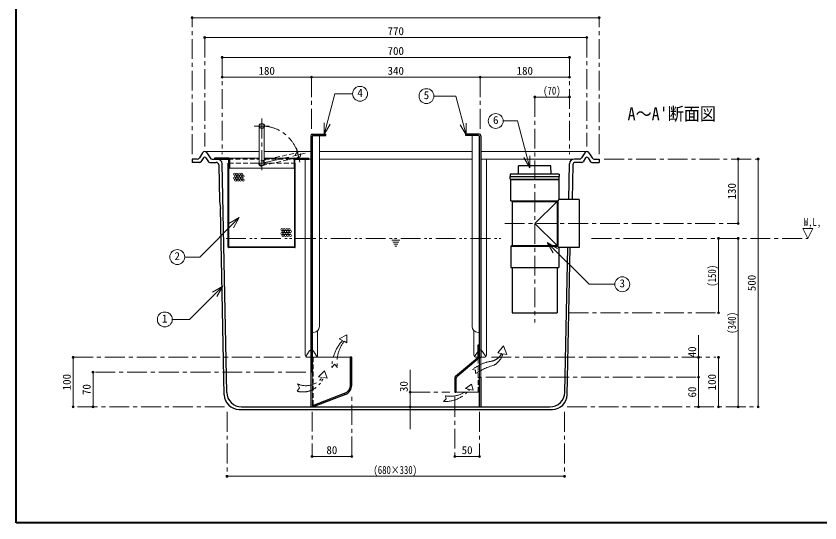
# Model space of a CAD drawing. Units: millimetres at full size, sheet at 1:8. Extents: x -1698 to 1542, y -1117 to 1131.
# Drawn here: x -1698 to -79, y -1117 to -94 of the extents above; entities that cross this region are included whole.
import ezdxf
from ezdxf.enums import TextEntityAlignment as Align

# ---------------------------------------------------------------- set-up
doc = ezdxf.new("R2010")
doc.units = ezdxf.units.MM
doc.header["$LTSCALE"] = 8
doc.header["$PDMODE"] = 32
doc.header["$PDSIZE"] = 4
for name, pattern in [('CHAIN1', [8, 5, -1, 1, -1]), ('DASHED1', [1.8, 1.2, -0.6]), ('DOUBLE_CHAIN1', [8.8, 5, -1, 0.6, -0.6, 0.6, -1])]:
    doc.linetypes.add(name, pattern=pattern)
doc.layers.add('0-0_ﾚｲﾔ1', color=4, linetype='Continuous', lineweight=9)
doc.styles.add('ＭＳ ゴシック', font='')
doc.styles.get('ＭＳ ゴシック').set_extended_font_data('MS Gothic')

msp = doc.modelspace()

# ---------------------------------------------------------------- linework, layer by layer
at = {"layer": '0-0_ﾚｲﾔ1', "color": 1, "lineweight": 40}
for p, q in [((-1698.411, -1116.695), (-1698.411, 1131.305)), ((1541.589, -1116.695), (-1698.411, -1116.695))]:
    msp.add_line(p, q, dxfattribs=at)
at = {"layer": '0-0_ﾚｲﾔ1'}
for p, q in [((-1343.411, -97.695), (-523.411, -97.695)), ((-548.411, -137.695), (-1318.411, -137.695)), ((-1283.411, -177.695), (-583.411, -177.695)), ((-583.411, -257.695), (-653.411, -257.695)), ((-1318.411, -367.695), (-1208.52, -367.695)), ((-1198.411, -367.695), (-1104.661, -367.695)), ((-1087.161, -367.695), (-779.661, -367.695)), ((-762.161, -367.695), (-548.411, -367.695)), ((-1269.911, -381.195), (-1208.52, -381.195)), ((-1198.52, -381.195), (-1136.911, -381.195)), ((-1115.999, -777.695), (-1115.999, -382.695)), ((-1108.411, -382.695), (-1104.661, -382.695)), ((-1087.161, -382.695), (-779.661, -382.695)), ((-762.161, -382.695), (-573.609, -382.695)), ((-750.822, -777.695), (-750.822, -382.695)), ((-243.411, -382.695), (-243.411, -512.695)), ((-203.411, -882.695), (-203.411, -382.695)), ((-1268.411, -401.195), (-1138.411, -401.195)), ((-283.411, -692.695), (-283.411, -542.695)), ((-243.411, -542.695), (-243.411, -882.695)), ((-1090.822, -777.695), (-1090.822, -729.034)), ((-775.999, -777.695), (-775.999, -729.034)), ((-323.411, -822.695), (-323.411, -737.695)), ((-1114.535, -781.231), (-1107.669, -770.075)), ((-1092.286, -781.231), (-1099.152, -770.075)), ((-774.535, -781.231), (-767.669, -770.075)), ((-752.286, -781.231), (-759.152, -770.075)), ((-1583.411, -882.695), (-1583.411, -782.695)), ((-1110.999, -782.695), (-1104.661, -782.695)), ((-767.735, -782.695), (-770.999, -782.695)), ((-755.822, -782.695), (-762.161, -782.695)), ((-283.411, -782.695), (-283.411, -882.695)), ((-904.411, -807.695), (-904.411, -927.695)), ((-1543.411, -812.695), (-1543.411, -882.695)), ((-323.411, -882.695), (-323.411, -822.695)), ((-1022.161, -982.695), (-1102.161, -982.695)), ((-764.661, -982.695), (-814.661, -982.695)), ((-593.411, -1022.695), (-1273.411, -1022.695))]:
    msp.add_line(p, q, dxfattribs=at)
at = {"layer": '0-0_ﾚｲﾔ1', "linetype": 'CHAIN1'}
for p, q in [((-1343.411, -372.695), (-1343.411, -97.695)), ((-523.411, -372.695), (-523.411, -97.695)), ((-1318.411, -137.695), (-1318.411, -357.695)), ((-548.411, -137.695), (-548.411, -357.695)), ((-1283.411, -177.695), (-1283.411, -372.695)), ((-583.411, -177.695), (-583.411, -372.695)), ((-1103.411, -217.695), (-1103.411, -322.695)), ((-763.411, -217.695), (-763.411, -322.695)), ((-653.411, -257.695), (-653.411, -712.695)), ((-1203.411, -301.195), (-1203.411, -407.195)), ((-1218.411, -316.195), (-1188.411, -316.195)), ((-1203.411, -391.195), (-1115.664, -371.183)), ((-1126.953, -389.143), (-1133.624, -359.894)), ((-513.411, -382.695), (-203.411, -382.695)), ((-1219.411, -391.195), (-1187.411, -391.195)), ((-713.911, -512.695), (-243.411, -512.695)), ((-538.911, -542.695), (-103.411, -542.695)), ((-584.911, -692.695), (-283.411, -692.695)), ((-1583.411, -782.695), (-1125.999, -782.695)), ((-740.822, -782.695), (-288.411, -782.695)), ((-1114.661, -812.695), (-1543.411, -812.695)), ((-752.161, -822.695), (-323.411, -822.695)), ((-904.411, -852.695), (-824.661, -852.695)), ((-1022.161, -982.695), (-1022.161, -858.991)), ((-814.661, -862.695), (-814.661, -982.695)), ((-1278.411, -882.695), (-1583.411, -882.695)), ((-588.411, -882.695), (-203.411, -882.695)), ((-1273.411, -892.695), (-1273.411, -1022.695)), ((-1102.161, -892.353), (-1102.161, -982.695)), ((-764.661, -892.695), (-764.661, -982.695)), ((-593.411, -892.695), (-593.411, -1022.695))]:
    msp.add_line(p, q, dxfattribs=at)
at = {"layer": '0-0_ﾚｲﾔ1', "color": 7, "lineweight": 18}
for p, q in [((-856.566, -255.842), (-812.368, -255.842)), ((-791.359, -334.246), (-812.368, -255.842)), ((-716.971, -306.046), (-688.496, -306.046)), ((-663.214, -400.401), (-688.496, -306.046)), ((-1208.411, -316.195), (-1208.411, -391.195)), ((-1198.411, -316.195), (-1198.411, -391.195)), ((-1077.93, -333.494), (-1077.93, -309.494)), ((-1077.93, -333.494), (-1065.93, -312.709)), ((-791.359, -334.246), (-803.359, -313.461)), ((-791.359, -334.246), (-791.359, -310.246)), ((-1087.161, -335.195), (-1087.161, -720.195)), ((-779.661, -720.195), (-779.661, -335.195)), ((-663.214, -400.401), (-675.214, -379.617)), ((-663.214, -400.401), (-663.214, -376.401)), ((-1248.673, -500.754), (-1328.357, -580.438)), ((-1248.673, -500.754), (-1269.458, -512.754)), ((-1248.673, -500.754), (-1260.673, -521.538)), ((-628.508, -550.863), (-607.724, -562.863)), ((-628.508, -550.863), (-616.508, -571.648)), ((-1358.722, -580.438), (-1328.357, -580.438)), ((-1281.735, -639.176), (-1348.847, -706.288)), ((-1281.735, -639.176), (-1302.52, -651.176)), ((-1281.735, -639.176), (-1293.735, -659.961)), ((-1383.734, -706.288), (-1348.847, -706.288)), ((-1024.661, -782.695), (-1102.161, -782.695)), ((-764.661, -822.695), (-764.661, -782.695)), ((-762.161, -822.695), (-762.161, -782.695)), ((-1104.661, -882.695), (-1104.661, -812.695)), ((-1102.161, -882.353), (-1102.161, -812.695)), ((-812.161, -852.695), (-764.661, -852.695))]:
    msp.add_line(p, q, dxfattribs=at)
at = {"layer": '0-0_ﾚｲﾔ1', "color": 5, "lineweight": 25}
for p, q in [((-1104.661, -335.695), (-1104.661, -812.695)), ((-1102.161, -338.195), (-1102.161, -812.695)), ((-1101.661, -332.695), (-1074.661, -332.695)), ((-1099.161, -335.195), (-1074.661, -335.195)), ((-1074.661, -335.195), (-1074.661, -332.695)), ((-792.161, -335.195), (-792.161, -332.695)), ((-765.161, -332.695), (-792.161, -332.695)), ((-767.661, -335.195), (-792.161, -335.195)), ((-764.661, -782.695), (-764.661, -338.195)), ((-762.161, -335.695), (-762.161, -782.695)), ((-1322.635, -370.021), (-1329.186, -380.37)), ((-1314.186, -370.021), (-1307.635, -380.37)), ((-552.635, -370.021), (-559.186, -380.37)), ((-544.186, -370.021), (-537.635, -380.37)), ((-1343.411, -382.695), (-1343.411, -389.695)), ((-1333.411, -382.695), (-1343.411, -382.695)), ((-1320.945, -380.439), (-1325.921, -388.3)), ((-1315.876, -380.439), (-1310.9, -388.3)), ((-1303.411, -382.695), (-1270.661, -382.695)), ((-1269.911, -559.695), (-1269.911, -383.445)), ((-1268.411, -382.695), (-1268.411, -401.195)), ((-1138.411, -382.695), (-1138.411, -401.195)), ((-1136.911, -381.195), (-1108.411, -381.195)), ((-1136.911, -559.695), (-1136.911, -383.445)), ((-1136.161, -382.695), (-1108.411, -382.695)), ((-1108.411, -382.695), (-1108.411, -381.195)), ((-563.411, -382.695), (-573.609, -382.695)), ((-550.945, -380.439), (-555.921, -388.3)), ((-545.876, -380.439), (-540.9, -388.3)), ((-533.411, -382.695), (-523.411, -382.695)), ((-523.411, -382.695), (-523.411, -389.695)), ((-1328.456, -389.695), (-1343.411, -389.695)), ((-1308.365, -389.695), (-1295.173, -389.695)), ((-1273.999, -853.295), (-1283.215, -392.495)), ((-1270.911, -391.195), (-1269.911, -391.195)), ((-1270.911, -560.195), (-1270.911, -391.195)), ((-1269.911, -401.195), (-1268.411, -401.195)), ((-1138.52, -401.195), (-1136.911, -401.195)), ((-1136.911, -391.195), (-1135.911, -391.195)), ((-1135.911, -560.195), (-1135.911, -391.195)), ((-686.411, -413.195), (-685.911, -396.195)), ((-620.911, -396.195), (-685.911, -396.195)), ((-620.411, -413.195), (-620.911, -396.195)), ((-585.041, -464.195), (-583.607, -392.495)), ((-576.647, -394.595), (-578.039, -464.195)), ((-558.456, -389.695), (-571.648, -389.695)), ((-538.365, -389.695), (-523.411, -389.695)), ((-702.911, -413.195), (-702.911, -417.695)), ((-603.911, -413.195), (-702.911, -413.195)), ((-702.911, -417.695), (-603.911, -417.695)), ((-603.911, -413.195), (-603.911, -417.695)), ((-603.911, -423.695), (-603.911, -418.195)), ((-702.911, -423.695), (-603.911, -423.695)), ((-701.911, -424.195), (-604.911, -424.195)), ((-701.911, -467.195), (-701.911, -424.195)), ((-604.911, -424.195), (-604.911, -464.195)), ((-701.911, -467.195), (-606.911, -467.195)), ((-698.911, -468.195), (-701.911, -467.195)), ((-698.911, -468.195), (-607.911, -468.195)), ((-698.911, -468.195), (-698.911, -557.195)), ((-607.911, -468.195), (-606.911, -467.195)), ((-607.911, -468.195), (-607.911, -557.195)), ((-604.911, -464.195), (-606.911, -467.195)), ((-606.911, -467.195), (-606.911, -558.195)), ((-563.911, -464.195), (-604.911, -464.195)), ((-563.911, -464.195), (-563.911, -561.195)), ((-1278.9, -858.295), (-1286.412, -482.695)), ((-1136.911, -561.195), (-1269.911, -561.195)), ((-1137.411, -560.195), (-1269.411, -560.195)), ((-698.911, -557.195), (-701.911, -558.195)), ((-701.911, -558.195), (-606.911, -558.195)), ((-701.911, -558.195), (-701.911, -601.195)), ((-698.911, -557.195), (-607.911, -557.195)), ((-607.911, -557.195), (-606.911, -558.195)), ((-604.911, -561.195), (-606.911, -558.195)), ((-604.911, -561.195), (-604.911, -601.195)), ((-563.911, -561.195), (-604.911, -561.195)), ((-592.823, -853.295), (-586.981, -561.195)), ((-587.922, -858.295), (-581.98, -561.195)), ((-701.911, -601.195), (-604.911, -601.195)), ((-607.911, -601.195), (-607.911, -692.695)), ((-767.161, -757.695), (-764.661, -757.695)), ((-767.161, -780.369), (-767.161, -757.695)), ((-1022.161, -782.695), (-1024.661, -782.695)), ((-1024.661, -837.278), (-1024.661, -782.695)), ((-1022.161, -838.991), (-1022.161, -782.695)), ((-768.94, -784.194), (-812.881, -821.197)), ((-766.44, -785.357), (-810.381, -822.36)), ((-764.661, -782.695), (-762.161, -782.695)), ((-1102.161, -812.695), (-1104.661, -812.695)), ((-814.661, -825.022), (-814.661, -852.695)), ((-764.661, -822.695), (-762.161, -822.695)), ((-764.661, -882.695), (-764.661, -822.695)), ((-762.161, -822.695), (-762.161, -882.695)), ((-812.161, -826.185), (-812.161, -852.695)), ((-1037.441, -855.93), (-1100.883, -880.488)), ((-1034.941, -857.643), (-1099.661, -882.695)), ((-814.661, -852.695), (-812.161, -852.695)), ((-1248.906, -887.695), (-617.916, -887.695)), ((-1244.005, -882.695), (-622.817, -882.695)), ((-1102.161, -882.353), (-1102.161, -882.695))]:
    msp.add_line(p, q, dxfattribs=at)
at = {"layer": '0-0_ﾚｲﾔ1', "linetype": 'DASHED1'}
for p, q in [((-1204.522, -386.321), (-1131.4, -369.643)), ((-1270.661, -382.695), (-1208.411, -382.695)), ((-1202.299, -396.07), (-1129.176, -379.393)), ((-1198.411, -382.695), (-1136.161, -382.695)), ((-1269.911, -391.195), (-1219.411, -391.195)), ((-1187.411, -391.195), (-1136.911, -391.195)), ((-1104.661, -782.695), (-1102.161, -782.695)), ((-1099.661, -782.695), (-1099.661, -882.695)), ((-764.661, -782.695), (-767.735, -782.695)), ((-767.161, -852.695), (-767.161, -780.369))]:
    msp.add_line(p, q, dxfattribs=at)
at = {"layer": '0-0_ﾚｲﾔ1', "linetype": 'DOUBLE_CHAIN1'}
for p, q in [((-1275.41, -542.695), (-721.911, -542.695)), ((-941.411, -546.695), (-925.411, -546.695)), ((-939.411, -550.695), (-927.411, -550.695)), ((-937.411, -554.695), (-929.411, -554.695)), ((-935.411, -558.695), (-931.411, -558.695)), ((-1047.192, -745.196), (-1040.426, -748.748)), ((-1037.533, -750.267), (-1031.914, -753.218)), ((-727.836, -773.729), (-716.366, -759.612)), ((-709.431, -776.803), (-716.366, -759.612)), ((-727.836, -773.729), (-720.153, -775.013)), ((-717.628, -775.434), (-709.431, -776.803)), ((-1062.089, -802.874), (-1056.742, -796.763)), ((-1051.012, -803.256), (-1056.742, -796.763)), ((-778.649, -807.102), (-772.54, -808.728)), ((-772.512, -815.626), (-772.54, -808.728)), ((-1088.852, -821.89), (-1081.751, -823.034)), ((-1079.149, -823.454), (-1071.746, -824.647)), ((-1131.633, -836.181), (-1127.655, -844.171)), ((-792.846, -845.454), (-780.509, -836.553)), ((-777.761, -849.153), (-780.509, -836.553)), ((-1132.015, -851.078), (-1127.655, -844.171)), ((-792.846, -845.454), (-786.718, -846.957)), ((-784.576, -847.482), (-777.761, -849.153)), ((-832.066, -866.117), (-837.114, -872.019)), ((-833.17, -860.379), (-832.066, -866.117))]:
    msp.add_line(p, q, dxfattribs=at)
at = {"layer": '0-0_ﾚｲﾔ1'}
for points in [[(-583.411, -217.695), (-763.411, -217.695), (-1103.411, -217.695), (-1283.411, -217.695)], [(-607.911, -468.195), (-653.411, -512.695), (-607.911, -557.195)]]:
    msp.add_lwpolyline(points, dxfattribs=at)
at = {"layer": '0-0_ﾚｲﾔ1', "color": 7, "lineweight": 18}
for points in [[(-1077.93, -333.494), (-1055.875, -251.185), (-1020.348, -251.185)], [(-628.508, -550.863), (-544.027, -635.345), (-492.076, -635.345)]]:
    msp.add_lwpolyline(points, dxfattribs=at)
at = {"layer": '0-0_ﾚｲﾔ1', "color": 5, "lineweight": 25}
for points in [[(-1269.911, -381.195), (-1298.411, -381.195), (-1298.411, -382.695)], [(-1290.174, -394.595), (-1288.712, -467.695), (-1286.412, -482.695)], [(-702.911, -423.695), (-702.911, -418.195), (-603.911, -418.195)], [(-698.911, -601.195), (-698.911, -692.695), (-607.911, -692.695)]]:
    msp.add_lwpolyline(points, dxfattribs=at)
at = {"layer": '0-0_ﾚｲﾔ1', "color": 7, "lineweight": 18}
msp.add_lwpolyline([(-103.411, -542.695), (-113.411, -522.695), (-93.411, -522.695)], close=True, dxfattribs=at)
at = {"layer": '0-0_ﾚｲﾔ1', "linetype": 'DOUBLE_CHAIN1'}
for points in [[(-1047.192, -745.196), (-1031.748, -737.613), (-1031.914, -753.218)], [(-1088.852, -821.89), (-1076.809, -810.131), (-1071.746, -824.647)]]:
    msp.add_lwpolyline(points, dxfattribs=at)
at = {"layer": '0-0_ﾚｲﾔ1', "color": 7, "lineweight": 18}
for centre in [(-1005.348, -251.185), (-871.566, -255.842), (-731.971, -306.046), (-1373.722, -580.438), (-477.076, -635.345), (-1398.734, -706.288)]:
    msp.add_circle(centre, 15, dxfattribs=at)
at = {"layer": '0-0_ﾚｲﾔ1', "color": 5, "lineweight": 25}
msp.add_circle((-1203.411, -316.195), 5, dxfattribs=at)
at = {"layer": '0-0_ﾚｲﾔ1', "linetype": 'DASHED1'}
msp.add_circle((-1130.288, -374.518), 5, dxfattribs=at)
at = {"layer": '0-0_ﾚｲﾔ1'}
for centre in [(-1258.519, -413.093), (-1258.519, -421.093), (-1256.019, -417.093), (-1253.519, -413.093), (-1253.519, -421.093), (-1251.019, -417.093), (-1248.519, -413.093), (-1248.519, -421.093), (-1246.019, -417.093), (-1243.519, -413.093), (-1243.519, -421.093), (-1241.019, -417.093), (-1256.019, -425.093), (-1251.019, -425.093), (-1246.019, -425.093), (-1241.019, -425.093), (-1163.136, -524.722), (-1163.136, -532.722), (-1160.636, -528.722), (-1158.136, -524.722), (-1158.136, -532.722), (-1155.636, -528.722), (-1153.136, -524.722), (-1153.136, -532.722), (-1150.636, -528.722), (-1148.136, -524.722), (-1148.136, -532.722), (-1145.636, -528.722), (-1160.636, -536.722), (-1155.636, -536.722), (-1150.636, -536.722), (-1145.636, -536.722)]:
    msp.add_circle(centre, 2, dxfattribs=at)
at = {"layer": '0-0_ﾚｲﾔ1', "linetype": 'CHAIN1'}
msp.add_arc((-1203.411, -391.195), 75, 12.84791, 90, dxfattribs=at)
at = {"layer": '0-0_ﾚｲﾔ1', "color": 5, "lineweight": 25}
for centre, radius, start, end in [((-1101.661, -335.695), 3, 90, 180), ((-1099.161, -338.195), 3, 90, 180), ((-767.661, -338.195), 3, 0, 90), ((-765.161, -335.695), 3, 0, 90), ((-1318.411, -372.695), 5, 32.33353, 147.66647), ((-548.411, -372.695), 5, 32.33353, 147.66647), ((-1333.411, -377.695), 5, 270, 327.66647), ((-1328.456, -386.695), 3, 270, 327.66647), ((-1318.411, -382.044), 3, 32.33353, 147.66647), ((-1308.365, -386.695), 3, 212.33353, 270), ((-1303.411, -377.695), 5, 212.33353, 270), ((-1293.213, -392.695), 10, 1.14576, 90), ((-1270.661, -383.445), 0.75, 0, 90), ((-1269.911, -382.695), 1.5, 0, 90), ((-1136.911, -382.695), 1.5, 90, 180), ((-1136.161, -383.445), 0.75, 90, 180), ((-573.609, -392.695), 10, 90, 178.85424), ((-563.411, -377.695), 5, 270, 327.66647), ((-558.456, -386.695), 3, 270, 327.66647), ((-548.411, -382.044), 3, 32.33353, 147.66647), ((-538.365, -386.695), 3, 212.33353, 270), ((-533.411, -377.695), 5, 212.33353, 270), ((-1295.173, -394.695), 5, 1.14576, 90), ((-571.648, -394.695), 5, 90, 178.85424), ((-1269.911, -560.195), 1, 180, 270), ((-1269.411, -559.695), 0.5, 180, 270), ((-1137.411, -559.695), 0.5, 270, 0), ((-1136.911, -560.195), 1, 270, 0), ((-772.161, -780.369), 5, 310.10091, 0), ((-769.661, -781.532), 5, 310.10091, 0), ((-809.661, -825.022), 5, 130.10091, 180), ((-807.161, -826.185), 5, 130.10091, 180), ((-1044.661, -837.278), 20, 291.16126, 0), ((-1042.161, -838.991), 20, 291.16126, 0), ((-1248.906, -857.695), 30, 181.14576, 270), ((-1244.005, -852.695), 30, 181.14576, 270), ((-622.817, -852.695), 30, 270, 358.85424), ((-617.916, -857.695), 30, 270, 358.85424), ((-1100.161, -882.353), 2, 111.16126, 180)]:
    msp.add_arc(centre, radius, start, end, dxfattribs=at)
at = {"layer": '0-0_ﾚｲﾔ1', "linetype": 'DASHED1'}
for centre, radius, start, end in [((-1203.411, -391.195), 5, 0, 180), ((-1203.411, -391.195), 6, 180, 0), ((-1103.411, -772.695), 5, 75.52249, 104.47751), ((-763.411, -772.695), 5, 75.52249, 138.59038)]:
    msp.add_arc(centre, radius, start, end, dxfattribs=at)
at = {"layer": '0-0_ﾚｲﾔ1', "color": 7, "lineweight": 18}
for centre, radius, start, end in [((-1203.411, -391.195), 5, 180, 0), ((-1099.661, -720.195), 12.5, 271.84857, 0), ((-767.161, -720.195), 12.5, 180, 268.15143), ((-1099.161, -735.687), 3, 91.84857, 180), ((-767.661, -735.687), 3, 0, 88.15143)]:
    msp.add_arc(centre, radius, start, end, dxfattribs=at)
at = {"layer": '0-0_ﾚｲﾔ1', "linetype": 'DOUBLE_CHAIN1'}
for centre, radius, start, end in [((-983.476, -802.94), 78.613, 136.42158, 179.95188), ((-981.302, -792.78), 70.493, 142.90972, 188.54664), ((-745.971, -762.211), 28.818, 282.13657, 333.62764), ((-755.126, -765.041), 38.911, 300.93246, 344.50783), ((-727.502, -872.383), 82.931, 98.60685, 128.07888), ((-701.707, -920.238), 126.32, 105.33993, 124.09168), ((-1120.731, -808.274), 44.266, 255.23226, 339.94497), ((-1114.574, -799.702), 40.27, 244.93707, 324.59239), ((-835.045, -807.933), 64.119, 268.15037, 321.91669), ((-823.411, -807.059), 54.206, 259.62862, 312.60408)]:
    msp.add_arc(centre, radius, start, end, dxfattribs=at)
at = {"layer": '0-0_ﾚｲﾔ1'}
for centre, start, end in [((-1103.411, -772.695), 104.47751, 148.38993), ((-1103.411, -772.695), 31.61007, 75.52249), ((-763.411, -772.695), 138.59038, 148.38993), ((-763.411, -772.695), 31.61007, 75.52249), ((-1110.999, -777.695), 180, 270), ((-1095.822, -777.695), 270, 0), ((-770.999, -777.695), 180, 270), ((-755.822, -777.695), 270, 0)]:
    msp.add_arc(centre, 5, start, end, dxfattribs=at)
at = {"layer": '0-0_ﾚｲﾔ1', "color": 1}
for p in [(-1343.411, -97.695), (-523.411, -97.695), (-1318.411, -137.695), (-548.411, -137.695), (-1283.411, -177.695), (-583.411, -177.695), (-1283.411, -217.695), (-1103.411, -217.695), (-763.411, -217.695), (-583.411, -217.695), (-653.411, -257.695), (-583.411, -257.695), (-243.411, -382.695), (-203.411, -382.695), (-243.411, -512.695), (-283.411, -542.695), (-243.411, -542.695), (-283.411, -692.695), (-1583.411, -782.695), (-323.411, -782.695), (-283.411, -782.695), (-1543.411, -812.695), (-323.411, -822.695), (-904.411, -852.695), (-1583.411, -882.695), (-1543.411, -882.695), (-904.411, -882.695), (-323.411, -882.695), (-283.411, -882.695), (-243.411, -882.695), (-203.411, -882.695), (-1102.161, -982.695), (-1022.161, -982.695), (-814.661, -982.695), (-764.661, -982.695), (-1273.411, -1022.695), (-593.411, -1022.695)]:
    msp.add_point(p, dxfattribs=at)

# ---------------------------------------------------------------- texts
at = {"layer": '0-0_ﾚｲﾔ1', "color": 7, "style": 'ＭＳ ゴシック'}
for s, p in [('770', (-949.911, -137.695)), ('700', (-949.911, -177.695)), ('180', (-1209.911, -217.695)), ('340', (-949.911, -217.695)), ('180', (-689.911, -217.695)), ('4', (-1010.848, -262.185)), ('5', (-877.066, -266.842)), ('6', (-737.471, -317.046)), ('2', (-1379.222, -591.438)), ('3', (-482.576, -646.345)), ('1', (-1404.234, -717.288)), ('80', (-1073.161, -982.695)), ('50', (-800.661, -982.695))]:
    msp.add_text(s, height=16.13, dxfattribs=at).set_placement(p, align=Align.BOTTOM_LEFT)
for s, height, width, p in [('(70)', 16.13, 0.8, (-636.411, -257.695)), ("A～A'断面図", 26.39, 0.9, (-466.411, -312.695)), ('W,L,', 16.13, 0.8, (-111.411, -522.695)), ('(680×330)', 16.13, 0.8, (-978.411, -1022.695))]:
    msp.add_text(s, height=height, dxfattribs=dict(at, width=width)).set_placement(p, align=Align.BOTTOM_LEFT)
for s, p in [('130', (-243.411, -464.195)), ('500', (-203.411, -649.195)), ('40', (-323.411, -782.695)), ('100', (-1583.411, -849.195)), ('100', (-283.411, -849.195)), ('70', (-1543.411, -858.695)), ('30', (-904.411, -852.695)), ('60', (-323.411, -863.695))]:
    msp.add_text(s, height=16.13, rotation=90, dxfattribs=at).set_placement(p, align=Align.BOTTOM_LEFT)
at = {"layer": '0-0_ﾚｲﾔ1', "color": 7, "style": 'ＭＳ ゴシック', "width": 0.8}
for s, p in [('(150)', (-283.411, -640.195)), ('(340)', (-243.411, -735.195))]:
    msp.add_text(s, height=16.13, rotation=90, dxfattribs=at).set_placement(p, align=Align.BOTTOM_LEFT)

doc.saveas('drawing.dxf')
